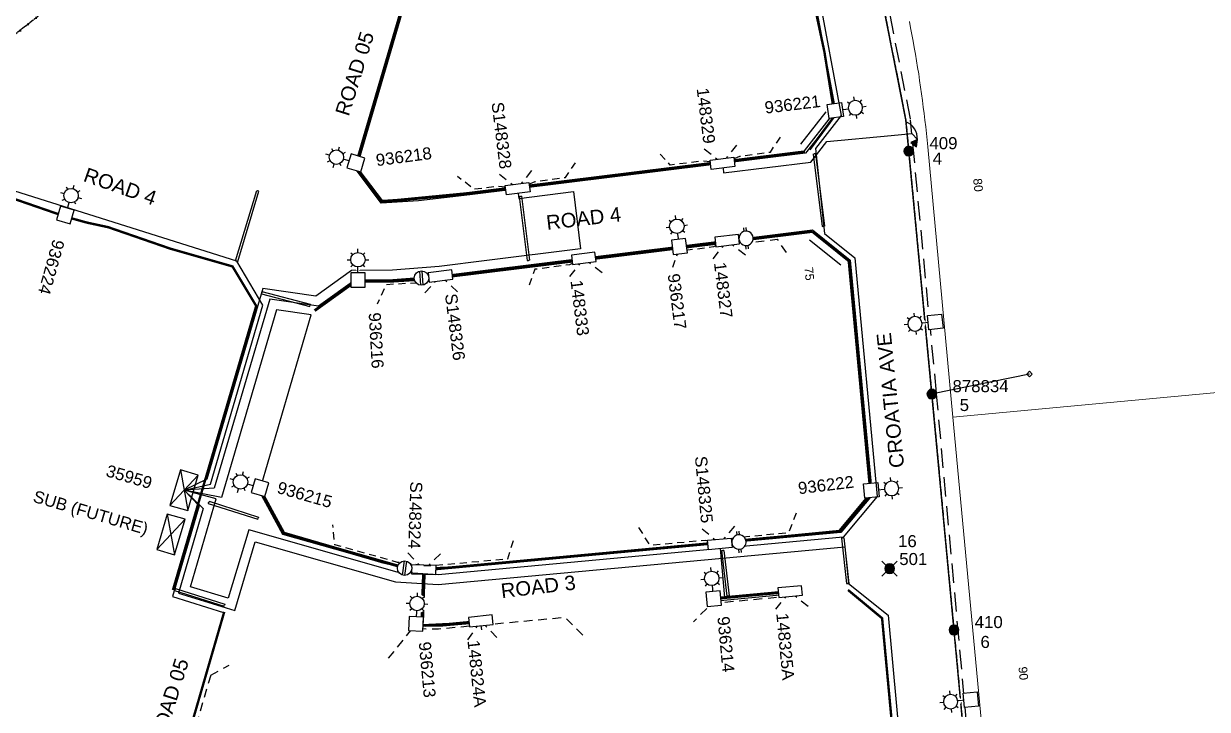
# Model space of a CAD drawing. Header units: metres. Extents: x 302050 to 303650, y 6239465 to 6240758.
# Drawn here: x 302503 to 302748.8, y 6240027.8 to 6240170.2 of the extents above; entities that cross this region are included whole.
import ezdxf
from ezdxf.enums import TextEntityAlignment as Align

# ---------------------------------------------------------------- set-up
doc = ezdxf.new("R2010")
doc.units = ezdxf.units.M
for name, pattern in [('Cable Exist OH', [1, 1, 0]), ('Cable New OH', [6, 4, -2]), ('Cable Remove', [2, 0, -2]), ('Dash', [5, 3, -2]), ('IE Trench LV', [6.5, 5, -1.5])]:
    doc.linetypes.add(name, pattern=pattern)
doc.layers.get('0').update_dxf_attribs({"color": 6})
doc.layers.add('Cadastre Land Parcels_SP_EXT', color=9, linetype='Continuous', lineweight=5)
for name, color, linetype in [('Equip_LV_NEW', 2, 'Continuous'), ('Equip_SP_LV_NEW', 2, 'Continuous'), ('Equip_SP_SL_NEW', 2, 'Continuous'), ('Mains_HV_NEW_U72', 2, 'Continuous'), ('Mains_LV_EXT', 7, 'Continuous'), ('Mains_LV_NEW_Hardwired', 2, 'Continuous'), ('Mains_LV_NEW_R6', 2, 'Continuous'), ('Mains_LV_NEW_T84', 2, 'Continuous'), ('Mains_SL_EXT', 4, 'Continuous'), ('Mains_SL_NEW_R6', 2, 'Continuous'), ('Notes', 7, 'Continuous'), ('OH_Details_SP_MISC', 7, 'Continuous'), ('Services_SP_EXT', 7, 'Continuous'), ('Services_SP_NEW_UG', 2, 'Continuous'), ('Sub_SP_NEW', 2, 'Continuous'), ('SupportsOH_SP_TR_HV_LV_SL_MOD', 3, 'Continuous'), ('SupportsUG_SP_LV_EXT', 7, 'Continuous'), ('SupportsUG_SP_LV_NEW', 2, 'Continuous'), ('SupportsUG_SP_LV_SL_NEW', 2, 'Continuous'), ('Trench_SP_NEW', 2, 'Continuous'), ('UG_Details_SP_MISC', 7, 'Continuous')]:
    doc.layers.add(name, color=color, linetype=linetype)
doc.styles.add('POLE_LABEL', font='arial.ttf')
doc.styles.add('SL_LABEL', font='arial.ttf')
doc.styles.get("Standard").update_dxf_attribs({"font": 'arial.ttf'})
doc.linetypes.add('Cable 4', pattern='A,5.25,-0.1,["o",Standard,S=2,R=0,X=1.2,Y=-0.7],-4', length=9.35)
doc.linetypes.add('Cable New UG', pattern='A,7,-0.25,["x",Standard,S=2,R=0,X=0.2,Y=-0.8],-2.1', length=9.35)
doc.linetypes.add('Cable Rem', pattern='A,6.5,-0.001,["X",Standard,S=2.5,R=0,X=0,Y=-1.27],-0.001', length=6.502)
doc.linetypes.add('IE Trench HV', pattern='A,7,-0.2,["/",Standard,S=3,R=0,X=0.6,Y=-1.4],-2.5', length=9.7)

# ---------------------------------------------------------------- blocks, each defined once
blk = doc.blocks.new('CCP_EXT')
at = {"flags": 9}
blk.add_attdef('NOTES', text='', height=0.2, dxfattribs=at).set_placement((0, -2), align=Align.MIDDLE_LEFT)
blk.add_wipeout([(0, 0.57), (0.57, 0), (0, -0.57), (-0.57, 0)])
blk.add_lwpolyline([(-0.57, 0), (0, 0.57), (0.57, 0), (0, -0.57), (-0.57, 0)])
at = {"flags": 1}
blk.add_attdef('Z', (0, 0), '', height=0.2, dxfattribs=at)
at = {"flags": 9}
for tag, p in [('CCP_TYPE', (0, 0)), ('CONSTRUCTED_VOLTAGE', (0, -0.2)), ('OPERATING_VOLTAGE', (0, -0.6)), ('ORIENTATION', (0, -0.8)), ('OWNED_BY', (0, -1)), ('STATE', (0, -1.8)), ('NO_PHASES', (0, -0.4)), ('USAGE', (0, -1.2)), ('LEGEND', (0, -1.4)), ('LIFE_SUPPORT', (0, -1.6))]:
    blk.add_attdef(tag, text='', height=0.2, dxfattribs=at).set_placement(p, align=Align.MIDDLE_LEFT)
blk = doc.blocks.new('PILLAR_NEW')
blk.add_wipeout([(-2.47, 0.99), (2.47, 0.99), (2.47, -0.99), (-2.47, -0.99)])
at = {"lineweight": -3}
blk.add_lwpolyline([(-2.47, 0.99), (2.47, 0.99), (2.47, -0.99), (-2.47, -0.99)], close=True, dxfattribs=at)
for tag, height, flags, p in [('ASSET_NUM', 2.5, 8, (2, 4)), ('STREET_CODE', 0.2, 9, (1.5, 2)), ('OWNED_BY', 0.2, 9, (1.5, 1.8)), ('OPERATED_BY', 0.2, 9, (1.5, 1.6)), ('STATE', 0.2, 9, (1.5, 1.2)), ('SUPPORT_TYPE', 0.2, 9, (1.5, 1)), ('SUBURB', 0.2, 9, (1.5, 0.2)), ('STREETNAME', 0.2, 9, (1.5, 0)), ('MAINTAINED_BY', 0.2, 9, (1.5, 1.4)), ('USAGE', 0.2, 9, (1.5, 0.8)), ('LEGEND', 0.2, 9, (1.5, 0.6)), ('PARENT', 0.2, 9, (1.5, 0.4)), ('Z', 0.2, 1, (1.5, -0.6)), ('LOCATION', 0.2, 9, (1.5, -0.2)), ('NOTES', 0.2, 9, (1.5, -0.4))]:
    blk.add_attdef(tag, text='', height=height, dxfattribs=dict(flags=flags)).set_placement(p, align=Align.MIDDLE_LEFT)
blk = doc.blocks.new('SUB_PADMOUNT_NEW')
for p, q in [((-3.84, 1.92), (3.84, -1.92)), ((3.84, 1.92), (-3.84, -1.92))]:
    blk.add_line(p, q)
blk.add_lwpolyline([(-3.84, -1.92), (3.84, -1.92), (3.84, 1.92), (-3.84, 1.92)], close=True)
for tag, height, flags, p in [('ASSET_NUM', 3.5, 8, (2, 2)), ('STREET_CODE', 0.2, 9, (1.5, 0)), ('OPERATING_VOLTAGE', 0.2, 9, (1.5, -0.4)), ('ORIENTATION', 0.2, 9, (1.5, -0.6)), ('OWNED_BY', 0.2, 9, (1.5, -0.8)), ('OPERATED_BY', 0.2, 9, (1.5, -1)), ('CONSTRUCTED_VOLTAGE', 0.2, 9, (1.5, -1.4)), ('SECONDARY_VOLTAGE', 0.2, 9, (1.5, -1.6)), ('STATE', 0.2, 9, (1.5, -1.8)), ('SUBSTATION_TYPE', 0.2, 9, (1.5, -2.2)), ('NO_PHASES', 0.2, 9, (1.5, -0.2)), ('MAINTAINED_BY', 0.2, 9, (1.5, -1.2)), ('PARENT', 0.2, 9, (1.5, -2)), ('USAGE', 0.2, 9, (1.5, -2.4)), ('SUBURB', 0.2, 9, (1.5, -2.8)), ('STREETNAME', 0.2, 9, (1.5, -3)), ('Z', 0.2, 1, (1.5, -3.6)), ('LEGEND', 0.2, 9, (1.5, -2.6)), ('LOCATION', 0.2, 9, (1.5, -3.2)), ('NOTES', 0.2, 9, (1.5, -3.4))]:
    blk.add_attdef(tag, text='', height=height, dxfattribs=dict(flags=flags)).set_placement(p, align=Align.MIDDLE_LEFT)
blk = doc.blocks.new('SL_LANTERN_NEW')
blk.add_line((0, 0), (0, 0))
for tag, p, flags in [('Z', (0, 0), 1), ('OPERATED_BY', (0, -9.61), 9)]:
    blk.add_attdef(tag, p, '', height=0.2, dxfattribs=dict(flags=flags))
at = {"style": 'SL_LABEL', "flags": 9}
blk.add_attdef('STREET_CODE', text='', height=0.2, dxfattribs=at).set_placement((0, -0.2), align=Align.MIDDLE_LEFT)
for tag, height, flags, p in [('CONSTRUCTED_VOLTAGE', 0.2, 9, (0, -0.4)), ('CONTROL_TYPE', 0.2, 9, (0, -0.6)), ('OPERATING_VOLTAGE', 0.2, 9, (0, -1.4)), ('ORIENTATION', 0.2, 9, (0, -1.6)), ('OWNED_BY', 0.2, 9, (0, -1.8)), ('STATE', 0.2, 9, (0, -2)), ('CEXIST', 0.2, 9, (0, -2.4)), ('LANTERN_PURPOSE', 0.2, 9, (0, -0.8)), ('LANTERN_TYPE', 0.2, 9, (0, -1)), ('NO_PHASES', 0.2, 9, (0, -1.2)), ('USAGE', 0.2, 9, (0, -2.2)), ('LNUMBER', 2.5, 8, (1.2, -2.8)), ('CNEW', 0.2, 9, (0, -2.6)), ('CNUMBER', 0.2, 9, (0, -2.8)), ('CREMOVE', 0.2, 9, (0, -3)), ('CREPLACE', 0.2, 9, (0, -3.2)), ('LKINGHEIGHT', 0.2, 9, (0, -3.4)), ('LBRACKET', 0.2, 9, (0, -3.6)), ('LBRACKETVOCAB', 0.2, 9, (0, -3.8)), ('LCATEGORY', 0.2, 9, (0, -4)), ('LCHARGE1', 0.2, 9, (0, -4.2)), ('LCHARGE1PERCENT', 0.2, 9, (0, -4.4)), ('LCHARGE2', 0.2, 9, (0, -4.6)), ('LCHARGE2PERCENT', 0.2, 9, (0, -4.8)), ('LCHARGE3', 0.2, 9, (0, -5)), ('LCHARGE3PERCENT', 0.2, 9, (0, -5.2)), ('LEXIST', 0.2, 9, (0, -5.4)), ('LLAMP', 0.2, 9, (0, -5.6)), ('LLAMPVOCAB', 0.2, 9, (0, -5.8)), ('LMAST', 0.2, 9, (0, -6)), ('LMASTVOCAB', 0.2, 9, (0, -6.2)), ('LNEW', 0.2, 9, (0, -6.4)), ('LANTNUMBER', 0.2, 9, (0, -6.6)), ('LOUTREACH', 0.2, 9, (0, -7)), ('LOUTREACHVOCAB', 0.2, 9, (0, -7.2)), ('LRATECODE', 0.2, 9, (0, -7.4)), ('SUBURB', 0.2, 9, (0, -8.6)), ('STREETNAME', 0.2, 9, (0, -8.8)), ('LREMOVE', 0.2, 9, (0, -7.6)), ('LREPLACE', 0.2, 9, (0, -7.8)), ('LTYPE', 0.2, 9, (0, -8)), ('LTYPEVOCAB', 0.2, 9, (0, -8.2)), ('LEGEND', 0.2, 9, (0, -8.4)), ('LOCATION', 0.2, 9, (0, -9)), ('NOTES', 0.2, 9, (0, -9.2)), ('MAINTAINED_BY', 0.2, 9, (0, -9.86))]:
    blk.add_attdef(tag, text='', height=height, dxfattribs=dict(flags=flags)).set_placement(p, align=Align.MIDDLE_LEFT)
blk.add_wipeout([(0, 6.47), (1.46, 5.68), (2.25, 4.22), (1.46, 2.76), (0, 1.86), (-1.46, 2.76), (-2.25, 4.22), (-1.46, 5.68)])
for p, q in [((-1.46, 5.68), (-1.06, 5.28)), ((0, 5.72), (0, 6.47)), ((1.46, 5.68), (1.06, 5.28)), ((-2.25, 4.22), (-1.5, 4.22)), ((-1.46, 2.76), (-1.06, 3.16)), ((0, 0), (0, 2.72)), ((1.46, 2.76), (1.06, 3.16)), ((1.5, 4.22), (2.25, 4.22))]:
    blk.add_line(p, q)
blk.add_circle((0, 4.22), 1.5)
blk.add_attdef('ASSET_NUM', text='', height=2.5, dxfattribs=at).set_placement((2, 2), align=Align.MIDDLE_LEFT)
blk = doc.blocks.new('COLUMN_NEW')
blk.add_wipeout([(-1.485, -1.485), (1.485, -1.485), (1.485, 1.485), (-1.485, 1.485)])
at = {"lineweight": -3}
blk.add_lwpolyline([(-1.485, -1.485), (1.485, -1.485), (1.485, 1.485), (-1.485, 1.485)], close=True, dxfattribs=at)
for tag, height, flags, p in [('ASSET_NUM', 2.5, 8, (2, 2)), ('STREET_CODE', 0.2, 9, (1.5, 0)), ('OWNED_BY', 0.2, 9, (1.5, -0.4)), ('OPERATED_BY', 0.2, 9, (1.5, -0.6)), ('STATE', 0.2, 9, (1.5, -1)), ('SUBURB', 0.2, 9, (1.5, -1.8)), ('STREETNAME', 0.2, 9, (1.5, -2)), ('COLUMN_TYPE', 0.2, 9, (1.5, -0.2)), ('USAGE', 0.2, 9, (1.5, -1.2)), ('MAINTAINED_BY', 0.2, 9, (1.5, -0.8)), ('LEGEND', 0.2, 9, (1.5, -1.4)), ('PARENT', 0.2, 9, (1.5, -1.6)), ('LOCATION', 0.2, 9, (1.5, -2.2)), ('NOTES', 0.2, 9, (1.5, -2.4)), ('Z', 0.2, 1, (1.5, -2.8)), ('LABEL_ALIGNMENT', 0.2, 9, (1.5, -2.6))]:
    blk.add_attdef(tag, text='', height=height, dxfattribs=dict(flags=flags)).set_placement(p, align=Align.MIDDLE_LEFT)
at = {"style": 'POLE_LABEL', "flags": 9}
blk.add_attdef('STRUCTURE_PLANT_NUMBER', text='', height=0.2, dxfattribs=at).set_placement((1.5, 0.242), align=Align.MIDDLE_LEFT)
blk = doc.blocks.new('POLE_DEL')
h = blk.add_hatch(color=256)
edge = h.paths.add_edge_path()
edge.add_arc((0, 0), 1, 180, 360)
edge.add_arc((0, 0), 1, 0, 180)
for p, q in [((-1.58, 1.58), (1.58, -1.58)), ((-1.58, -1.58), (1.58, 1.58))]:
    blk.add_line(p, q)
blk.add_lwpolyline([(-1, 0, 1), (1, 0, 1)], format="xyb", close=True)
for tag, height, flags, p in [('pNumber', 2.5, 8, (0, 2.07)), ('OWNED_BY', 0.2, 9, (0, -0.4)), ('SPECIAL_USE', 0.2, 9, (0, -0.6)), ('STATE', 0.2, 9, (0, -0.8)), ('cLV', 0.2, 9, (0, -1.2)), ('cHV', 0.2, 9, (0, -1.8)), ('USAGE', 0.2, 9, (0, -1)), ('hDepth', 0.2, 9, (0, -1.4)), ('hDia', 0.2, 9, (0, -1.6)), ('LBRACKET', 0.2, 9, (0, -2)), ('LExisting', 0.2, 9, (0, -2.2)), ('LANTNUMBER', 0.2, 9, (0, -2.4)), ('cLinedev', 0.2, 9, (0, -3.2)), ('LOther', 0.2, 9, (0, -2.6)), ('LRemove', 0.2, 9, (0, -2.8)), ('LEGEND', 0.2, 9, (0, -3)), ('pExisting', 0.2, 9, (0, -3.4)), ('PFNUMBER', 0.2, 9, (0, -3.6)), ('NEWPFNUMBER', 0.2, 9, (0, -3.8)), ('pFooting', 0.2, 9, (0, -4)), ('pNew', 0.2, 9, (0, -4.2)), ('pRelocate', 0.2, 9, (0, -4.6)), ('pRemove', 0.2, 9, (0, -4.8)), ('pReplace', 0.2, 9, (0, -5)), ('cspan', 0.2, 9, (0, -5.6)), ('SUBURB', 0.2, 9, (0, -5.8)), ('STREETNAME', 0.2, 9, (0, -6)), ('pStay', 0.2, 9, (0, -5.2)), ('pType', 0.2, 9, (0, -5.4)), ('LOCATION', 0.2, 9, (0, -6.2)), ('NOTES', 0.2, 9, (0, -6.4))]:
    blk.add_attdef(tag, text='', height=height, dxfattribs=dict(flags=flags)).set_placement(p, align=Align.MIDDLE_LEFT)
at = {"flags": 1}
blk.add_attdef('Z', (0, 0), '', height=0.2, dxfattribs=at)
at = {"style": 'POLE_LABEL', "flags": 9}
blk.add_attdef('STREET_CODE', text='', height=0.2, dxfattribs=at).set_placement((0, -0.2), align=Align.MIDDLE_LEFT)
blk = doc.blocks.new('POLE_EXT')
blk.add_hatch(color=256).paths.add_polyline_path([(-1, 0, 1), (1, 0, 1)])
blk.add_lwpolyline([(-1, 0, 1), (1, 0, 1)], format="xyb", close=True)
for tag, height, flags, p in [('pNumber', 2.5, 8, (-17.84, 2.07)), ('OWNED_BY', 0.2, 9, (1.35, -0.4)), ('SPECIAL_USE', 0.2, 9, (1.35, -0.8)), ('STATE', 0.2, 9, (1.35, -1)), ('cLV', 0.2, 9, (1.35, -1.4)), ('hDepth', 0.2, 9, (1.35, -1.6)), ('hDia', 0.2, 9, (1.35, -1.8)), ('cHV', 0.2, 9, (1.35, -2)), ('PARENT', 0.2, 9, (1.35, -0.6)), ('USAGE', 0.2, 9, (1.35, -1.2)), ('LBRACKET', 0.2, 9, (1.35, -2.2)), ('LExisting', 0.2, 9, (1.35, -2.4)), ('cLinedev', 0.2, 9, (1.35, -3.4)), ('pExisting', 0.2, 9, (1.35, -3.8)), ('pFooting', 0.2, 9, (1.35, -4.4)), ('pNew', 0.2, 9, (1.35, -4.6)), ('pRelocate', 0.2, 9, (1.35, -5)), ('LANTNUMBER', 0.2, 9, (1.35, -2.6)), ('LOther', 0.2, 9, (1.35, -2.8)), ('LRemove', 0.2, 9, (1.35, -3)), ('LEGEND', 0.2, 9, (1.35, -3.2)), ('LOCATION', 0.2, 9, (1.35, -3.6)), ('PFNUMBER', 0.2, 9, (1.35, -4)), ('NEWPFNUMBER', 0.2, 9, (1.35, -4.2)), ('pRemove', 0.2, 9, (1.35, -5.2)), ('pReplace', 0.2, 9, (1.35, -5.4)), ('pStay', 0.2, 9, (1.35, -5.6)), ('pType', 0.2, 9, (1.35, -5.8)), ('cspan', 0.2, 9, (1.35, -6)), ('STREETNAME', 0.2, 9, (1.35, -6.2)), ('SUBURB', 0.2, 9, (1.35, -6.4)), ('OPERATED_BY', 0.2, 9, (1.36, -7.01)), ('NOTES', 0.2, 9, (1.35, -6.6)), ('MAINTAINED_BY', 0.2, 9, (1.36, -6.81))]:
    blk.add_attdef(tag, text='', height=height, dxfattribs=dict(flags=flags)).set_placement(p, align=Align.MIDDLE_LEFT)
at = {"style": 'POLE_LABEL'}
for tag, height, flags, p in [('ASSET_NUM', 2.5, 8, (2, 2)), ('STRUCTURE_PLANT_NUMBER', 0.2, 9, (1.35, 0.03)), ('STREET_CODE', 0.2, 9, (1.35, -0.2))]:
    blk.add_attdef(tag, text='', height=height, dxfattribs=dict(at, flags=flags)).set_placement(p, align=Align.MIDDLE_LEFT)
at = {"flags": 1}
blk.add_attdef('Z', (1.35, -7.33), '', height=0.2, dxfattribs=at)
blk = doc.blocks.new('UGOH_NEW')
blk.add_hatch(color=256).paths.add_polyline_path([(-0.75, 1.7), (0.75, 1.7), (0, 3)])
at = {"color": 1}
blk.add_lwpolyline([(-0.75, 1.7), (0.75, 1.7), (0, 3)], close=True, dxfattribs=at)
for tag, flags, p in [('CONSTRUCTED_VOLTAGE', 9, (1.5, 0)), ('ACTUAL_STATUS', 9, (1.5, -1.6)), ('OPERATING_VOLTAGE', 9, (1.5, -0.2)), ('ORIENTATION', 9, (1.5, -0.4)), ('STATE', 9, (1.5, -0.6)), ('OWNED_BY', 9, (1.5, -1)), ('OPERATED_BY', 9, (1.5, -1.2)), ('TYPE', 1, (1.5, -2)), ('USAGE', 9, (1.5, -0.8)), ('MAINTAINED_BY', 9, (1.5, -1.4)), ('NUMBER_OF_PHASES', 9, (1.5, -1.8))]:
    blk.add_attdef(tag, text='', height=0.2, dxfattribs=dict(flags=flags)).set_placement(p, align=Align.MIDDLE_LEFT)
blk = doc.blocks.new('*U787')
for tag, p, flags in [('ORIENTATION', (0, 0), 9), ('Z', (0, 0), 1), ('USAGE', (0, -0.2), 9), ('NOTES', (0, -0.4), 9)]:
    blk.add_attdef(tag, p, '', height=0.2, dxfattribs=dict(flags=flags))
blk.add_wipeout([(-1.17, 6.33), (-1.28, 6.18), (-1.36, 6.01), (-1.43, 5.84), (-1.47, 5.65), (-1.49, 5.47), (-1.49, 5.28), (-1.46, 5.09), (-1.41, 4.91), (-1.34, 4.74), (-1.25, 4.58), (-1.13, 4.43), (-1, 4.29), (-0.86, 4.18), (-0.7, 4.08), (-0.53, 4), (-0.35, 3.95), (-0.16, 3.91), (0.03, 3.91), (0.21, 3.92), (0.4, 3.96), (0.57, 4.02), (0.74, 4.1), (0.9, 4.21), (1.04, 4.33), (1.17, 4.47), (1.28, 4.62), (1.36, 4.79), (1.43, 4.96), (1.47, 5.15), (1.49, 5.33), (1.49, 5.52), (1.46, 5.71), (1.41, 5.89), (1.34, 6.06), (1.25, 6.22), (1.13, 6.37), (1, 6.51), (0.86, 6.62), (0.7, 6.72), (0.53, 6.8), (0.35, 6.85), (0.16, 6.89), (-0.03, 6.89), (-0.21, 6.88), (-0.4, 6.84), (-0.57, 6.78), (-0.74, 6.7), (-0.9, 6.59), (-1.04, 6.47)])
for p, q in [((-0.25, 6.87), (-0.25, 7.62)), ((0.25, 6.87), (0.25, 7.62)), ((-0.25, 3.93), (-0.25, 3.18)), ((0.25, 3.93), (0.25, 3.18))]:
    blk.add_line(p, q)
blk.add_lwpolyline([(1.49, 5.4, 1), (-1.49, 5.4, 1)], format="xyb", close=True)
blk = doc.blocks.new('*U789')
for tag, flags, p in [('ACTUAL_STATUS', 9, (1.5, 0)), ('CONSTRUCTED_VOLTAGE', 9, (1.5, -0.2)), ('OPERATING_VOLTAGE', 9, (1.5, -0.6)), ('ORIENTATION', 9, (1.5, -0.8)), ('STATE', 9, (1.5, -1)), ('SWITCH_TYPE', 9, (1.5, -1.2)), ('OWNED_BY', 9, (1.5, -1.8)), ('OPERATED_BY', 9, (1.5, -2)), ('NO_PHASES', 9, (1.5, -0.4)), ('USAGE', 9, (1.5, -1.4)), ('NOTES', 9, (1.5, -1.6)), ('MAINTAINED_BY', 9, (1.5, -2.2)), ('NUMBER_OF_PHASES', 9, (1.5, -2.4)), ('TYPE', 9, (1.5, -2.6)), ('Z', 1, (1.5, -2.8))]:
    blk.add_attdef(tag, text='', height=0.2, dxfattribs=dict(flags=flags)).set_placement(p, align=Align.MIDDLE_LEFT)
blk.add_wipeout([(-0.78, 6.68), (-0.93, 6.57), (-1.07, 6.44), (-1.19, 6.3), (-1.29, 6.15), (-1.38, 5.98), (-1.44, 5.8), (-1.48, 5.62), (-1.49, 5.43), (-1.49, 5.24), (-1.45, 5.06), (-1.4, 4.88), (-1.32, 4.71), (-1.23, 4.55), (-1.11, 4.4), (-0.97, 4.27), (-0.83, 4.15), (-0.66, 4.06), (-0.49, 3.99), (-0.31, 3.94), (-0.12, 3.91), (0.06, 3.91), (0.25, 3.93), (0.43, 3.97), (0.61, 4.04), (0.78, 4.12), (0.93, 4.23), (1.07, 4.36), (1.19, 4.5), (1.29, 4.65), (1.38, 4.82), (1.44, 5), (1.48, 5.18), (1.49, 5.37), (1.49, 5.56), (1.45, 5.74), (1.4, 5.92), (1.32, 6.09), (1.23, 6.25), (1.11, 6.4), (0.97, 6.53), (0.83, 6.65), (0.66, 6.74), (0.49, 6.81), (0.31, 6.86), (0.12, 6.89), (-0.06, 6.89), (-0.25, 6.87), (-0.43, 6.83), (-0.61, 6.76)])
for p, q in [((-0.59, 4.02), (0.11, 6.9)), ((-0.11, 3.9), (0.59, 6.78))]:
    blk.add_line(p, q)
blk.add_circle((0, 5.4), 1.5)
blk = doc.blocks.new('*U790')
for tag, flags, p in [('ACTUAL_STATUS', 9, (1.5, 0)), ('CONSTRUCTED_VOLTAGE', 9, (1.5, -0.2)), ('OPERATING_VOLTAGE', 9, (1.5, -0.6)), ('ORIENTATION', 9, (1.5, -0.8)), ('STATE', 9, (1.5, -1)), ('SWITCH_TYPE', 9, (1.5, -1.2)), ('OWNED_BY', 9, (1.5, -1.8)), ('OPERATED_BY', 9, (1.5, -2)), ('NO_PHASES', 9, (1.5, -0.4)), ('USAGE', 9, (1.5, -1.4)), ('NOTES', 9, (1.5, -1.6)), ('MAINTAINED_BY', 9, (1.5, -2.2)), ('NUMBER_OF_PHASES', 9, (1.5, -2.4)), ('TYPE', 9, (1.5, -2.6)), ('Z', 1, (1.5, -2.8))]:
    blk.add_attdef(tag, text='', height=0.2, dxfattribs=dict(flags=flags)).set_placement(p, align=Align.MIDDLE_LEFT)
blk.add_wipeout([(-1.04, 6.48), (-1.16, 6.34), (-1.27, 6.19), (-1.36, 6.02), (-1.43, 5.85), (-1.47, 5.66), (-1.49, 5.48), (-1.49, 5.29), (-1.46, 5.1), (-1.42, 4.92), (-1.34, 4.75), (-1.25, 4.59), (-1.14, 4.43), (-1.01, 4.3), (-0.86, 4.18), (-0.7, 4.08), (-0.53, 4), (-0.35, 3.95), (-0.17, 3.92), (0.02, 3.91), (0.2, 3.92), (0.39, 3.96), (0.57, 4.02), (0.73, 4.1), (0.89, 4.2), (1.04, 4.32), (1.16, 4.46), (1.27, 4.61), (1.36, 4.78), (1.43, 4.95), (1.47, 5.14), (1.49, 5.32), (1.49, 5.51), (1.46, 5.7), (1.42, 5.88), (1.34, 6.05), (1.25, 6.21), (1.14, 6.37), (1.01, 6.5), (0.86, 6.62), (0.7, 6.72), (0.53, 6.8), (0.35, 6.85), (0.17, 6.88), (-0.02, 6.89), (-0.2, 6.88), (-0.39, 6.84), (-0.57, 6.78), (-0.73, 6.7), (-0.89, 6.6)])
for p, q in [((-0.28, 3.93), (-0.22, 6.88)), ((0.22, 3.92), (0.28, 6.87))]:
    blk.add_line(p, q)
blk.add_circle((0, 5.4), 1.5)

msp = doc.modelspace()

# ---------------------------------------------------------------- linework, layer by layer
at = {"layer": 'Cadastre Land Parcels_SP_EXT', "linetype": 'Continuous'}
msp.add_lwpolyline([(302686.93, 6240170.71), (302687.19, 6240169.35), (302687.45, 6240167.98), (302687.71, 6240166.62), (302687.95, 6240165.26), (302688.19, 6240163.89), (302688.42, 6240162.53), (302688.64, 6240161.16), (302688.86, 6240159.79), (302689.06, 6240158.42), (302689.26, 6240157.05), (302689.46, 6240155.68), (302689.64, 6240154.31), (302689.82, 6240152.93), (302689.99, 6240151.56), (302690.15, 6240150.18), (302690.31, 6240148.8), (302690.45, 6240147.43), (302690.59, 6240146.05), (302690.73, 6240144.67), (302695.96, 6240088.53), (302885.93, 6240106.26)], dxfattribs=at)
msp.add_lwpolyline([(302896.54, 6240000.72), (302885.93, 6240106.26), (302695.96, 6240088.53), (302705.82, 6239982.92), (302896.54, 6240000.72)], close=True, dxfattribs=at)
at = {"layer": 'Mains_HV_NEW_U72', "linetype": 'Cable New UG', "flags": 128}
msp.add_lwpolyline([(302672.72, 6240120.07), (302666.21, 6240125.31)], dxfattribs=at)
at = {"layer": 'Mains_LV_EXT', "linetype": 'Cable Exist OH'}
for points in [[(302678.66, 6240188.61), (302686.18, 6240150.27), (302691.58, 6240093.31)], [(302691.58, 6240093.31), (302696.69, 6240038.82)], [(302696.69, 6240038.82), (302700.63, 6239996.25)]]:
    msp.add_lwpolyline(points, dxfattribs=at)
at = {"layer": 'Mains_LV_NEW_Hardwired', "linetype": 'Continuous'}
msp.add_arc((302684.84, 6240146.38), 3.75, 356.8228, 68.4896, dxfattribs=at)
at = {"layer": 'Mains_LV_NEW_R6', "linetype": 'Cable New UG', "flags": 128}
for points in [[(302649.09, 6240125.2), (302666.8, 6240127.4), (302674.63, 6240121.1), (302679.18, 6240072.35), (302672.7, 6240064.54), (302588.2, 6240056.74), (302585.99, 6240056.74), (302581.64, 6240057.16), (302556.86, 6240064.14), (302551.99, 6240073.05), (302562.75, 6240109.77), (302555.54, 6240110.78), (302544.07, 6240071.82), (302536.32, 6240073.34)], [(302662.18, 6240052.31), (302648.62, 6240051.05), (302647.68, 6240061.22)], [(302586.06, 6240055.85), (302585.76, 6240045.46), (302591.4, 6240045.72), (302597.96, 6240046.33)]]:
    msp.add_lwpolyline(points, dxfattribs=at)
at = {"layer": 'Mains_LV_NEW_T84', "linetype": 'Cable New UG', "flags": 128}
for points in [[(302660.83, 6240197.67), (302660.85, 6240197.62), (302664.32, 6240186.67), (302666.99, 6240176.6), (302671.7, 6240151.4), (302665.39, 6240143.34), (302595.67, 6240134.71), (302585.04, 6240133.45), (302577.28, 6240132.97), (302571.71, 6240140.37), (302592.39, 6240210.94), (302595.27, 6240211.67), (302591.09, 6240226.28)], [(302605.72, 6240134.98), (302605.84, 6240133.95), (302617.17, 6240135.36), (302618.64, 6240123.45), (302599.22, 6240121.04), (302589.29, 6240119.82), (302579.59, 6240119.07), (302571.13, 6240118.99), (302563.72, 6240113.67), (302552.68, 6240115.21), (302541.04, 6240075.66), (302536.32, 6240073.34)], [(302649.09, 6240125.2), (302599.47, 6240119.06), (302589.49, 6240117.83), (302579.68, 6240117.07), (302571.78, 6240116.99), (302564.23, 6240111.58), (302554.11, 6240113), (302542.57, 6240073.76), (302536.32, 6240073.34)], [(302536.32, 6240073.34), (302539.45, 6240070.1), (302533.94, 6240051.28), (302544.53, 6240047.94), (302531.88, 6240004.27), (302536.71, 6239995.38), (302563.91, 6239987.74), (302573.94, 6239986.41), (302583.58, 6239986.26), (302593.51, 6239987.08), (302679.18, 6239995.07), (302681.94, 6239998.38), (302695.05, 6240000.13), (302697.74, 6240000.53)]]:
    msp.add_lwpolyline(points, dxfattribs=at)
at = {"layer": 'Mains_SL_EXT', "linetype": 'Cable Exist OH'}
msp.add_lwpolyline([(302656.77, 6240241.33), (302638.33, 6240224.5), (302598.35, 6240214.38), (302533.53, 6240193.63), (302473.33, 6240145.82)], dxfattribs=at)
at = {"layer": 'Mains_SL_NEW_R6', "linetype": 'Cable 4', "flags": 128}
for points in [[(302648.06, 6240141.7), (302665.12, 6240143.82), (302670.74, 6240151)], [(302605.53, 6240136.43), (302595.61, 6240135.21), (302586.09, 6240134.05), (302577.52, 6240133.48), (302572.72, 6240139.87)], [(302649.15, 6240124.71), (302639.23, 6240123.48)], [(302589.55, 6240117.33), (302584.18, 6240116.82), (302579.72, 6240116.57), (302572.42, 6240116.5)], [(302586.06, 6240056.74), (302581.45, 6240057.58), (302568.13, 6240061.36), (302557.19, 6240064.57), (302552.11, 6240073.87)], [(302647.54, 6240062.7), (302661.74, 6240064.02), (302672.45, 6240065.02), (302678.26, 6240072.03)], [(302646.18, 6240050.32), (302662.23, 6240051.82)], [(302598.01, 6240045.84), (302590.02, 6240045.11), (302586.52, 6240045.03), (302584.45, 6240045.1)]]:
    msp.add_lwpolyline(points, dxfattribs=at)
at = {"layer": 'OH_Details_SP_MISC', "color": 7, "linetype": 'Continuous', "flags": 128}
msp.add_lwpolyline([(302705.62, 6239943.2), (302704.44, 6239955.38), (302700.63, 6239996.25), (302696.69, 6240038.82), (302691.58, 6240093.31), (302686.18, 6240150.27), (302678.66, 6240188.61), (302656.9, 6240241.48), (302624.67, 6240309.34)], dxfattribs=at)
at = {"layer": 'OH_Details_SP_MISC', "linetype": 'Cable New OH', "flags": 128}
for points in [[(302687.16, 6240150.48), (302679.66, 6240188.61)], [(302701.05, 6240000.34), (302692.58, 6240093.31)]]:
    msp.add_lwpolyline(points, dxfattribs=at)
at = {"layer": 'Services_SP_NEW_UG', "linetype": 'Dash', "ltscale": 0.5, "flags": 128}
for points in [[(302648.12, 6240141.23), (302651.73, 6240142.7), (302658.07, 6240143.58), (302660.45, 6240147.07)], [(302648.12, 6240141.23), (302644.05, 6240141.71), (302637.29, 6240140.87), (302634.81, 6240143.56)], [(302605.59, 6240135.96), (302609.21, 6240137.43), (302615.55, 6240138.32), (302617.93, 6240141.8)], [(302605.59, 6240135.96), (302601.52, 6240136.44), (302596.54, 6240135.82), (302593.07, 6240138.53)], [(302619.32, 6240121.51), (302616.36, 6240120.17), (302609.19, 6240119.22), (302607.65, 6240115.05)], [(302647.59, 6240062.2), (302650.43, 6240063.45), (302661.9, 6240064.58), (302663.55, 6240068.8)], [(302647.59, 6240062.2), (302644.57, 6240062.9), (302633.09, 6240061.9), (302630.69, 6240065.74)]]:
    msp.add_lwpolyline(points, dxfattribs=at)
at = {"layer": 'Services_SP_NEW_UG', "linetype": 'Dash', "ltscale": 0.6, "flags": 128}
for points in [[(302648.12, 6240141.23), (302643.56, 6240144.78)], [(302648.12, 6240141.23), (302651.67, 6240145.79)], [(302605.59, 6240135.96), (302601.03, 6240139.51)], [(302605.59, 6240135.96), (302609.15, 6240140.52)], [(302649.09, 6240125.2), (302645.53, 6240120.64)], [(302649.09, 6240125.2), (302652.19, 6240124.62), (302659.47, 6240125.45), (302661.98, 6240121.79)], [(302649.09, 6240125.2), (302653.65, 6240121.65)], [(302619.32, 6240121.51), (302615.76, 6240116.95)], [(302619.32, 6240121.51), (302623.88, 6240117.96)], [(302589.57, 6240117.83), (302585.65, 6240113.59)], [(302589.57, 6240117.83), (302593.82, 6240113.9)], [(302647.59, 6240062.2), (302643.14, 6240065.9)], [(302647.59, 6240062.2), (302651.28, 6240066.65)], [(302586.09, 6240056.84), (302582.13, 6240061.06)], [(302586.09, 6240056.84), (302590.31, 6240060.8)], [(302662.09, 6240052.31), (302659.37, 6240051.05), (302645.86, 6240049.79), (302642.07, 6240046)], [(302662.18, 6240052.31), (302658.49, 6240047.86)], [(302662.18, 6240052.31), (302666.64, 6240048.62)], [(302578.8, 6240038.44), (302583.72, 6240044.61), (302589.15, 6240044.57), (302595.88, 6240045.18), (302597.95, 6240046.22)], [(302597.95, 6240046.22), (302594.57, 6240041.38)], [(302597.95, 6240046.22), (302600.87, 6240045.63), (302615.41, 6240046.95), (302619.93, 6240042.43)], [(302597.95, 6240046.22), (302602.1, 6240041.93)], [(302541.86, 6240034.93), (302545.7, 6240037.02)], [(302541.86, 6240034.93), (302537.4, 6240019.7)]]:
    msp.add_lwpolyline(points, dxfattribs=at)
at = {"layer": 'Trench_SP_NEW', "linetype": 'IE Trench HV', "flags": 128}
for points, const_width in [([(302647.37, 6240222.22), (302649.64, 6240220.49), (302653.56, 6240215.45), (302660.57, 6240197.53), (302664.01, 6240186.58), (302666.69, 6240176.56), (302669.28, 6240164.41), (302671.42, 6240151.1), (302666.22, 6240144.08)], 0.5), ([(302539.79, 6240072.32), (302551.31, 6240111.62), (302546.39, 6240119.82), (302533.48, 6240123.51), (302520.58, 6240127.97), (302516.09, 6240128.94), (302511.73, 6240130.16), (302495.69, 6240135.7)], 0.5), ([(302586.04, 6240057.04), (302591.41, 6240057.27), (302603.18, 6240058.37), (302672.55, 6240064.83), (302678.87, 6240072.44), (302674.34, 6240120.95), (302666.71, 6240127.08)], 0.5), ([(302534.02, 6240052.62), (302539.79, 6240072.32)], 0.5), ([(302538.17, 6240072.85), (302539.66, 6240072.45)], 0.2), ([(302685.28, 6240003.67), (302681.26, 6240046.76), (302674.19, 6240052.63)], 0.5), ([(302532.61, 6240006.49), (302544.67, 6240048.08)], 0.5)]:
    msp.add_lwpolyline(points, dxfattribs=dict(at, const_width=const_width))
at = {"layer": 'Trench_SP_NEW', "linetype": 'IE Trench LV', "const_width": 0.6, "flags": 128}
for points in [[(302592.36, 6240209.76), (302572.04, 6240140.43), (302577.44, 6240133.25), (302595.61, 6240135), (302615.83, 6240137.51)], [(302665.23, 6240143.63), (302665.23, 6240143.63), (302615.83, 6240137.51)], [(302666.71, 6240127.08), (302617.61, 6240121)], [(302617.61, 6240121), (302599.51, 6240118.76), (302589.52, 6240117.52), (302579.69, 6240116.77), (302571.88, 6240116.7), (302563.44, 6240110.64)], [(302647.76, 6240050.97), (302659.72, 6240052.08)], [(302584.4, 6240045.3), (302589.31, 6240045.28), (302598, 6240046.04)]]:
    msp.add_lwpolyline(points, dxfattribs=at)
at = {"layer": 'Trench_SP_NEW', "linetype": 'IE Trench HV', "flags": 128}
msp.add_lwpolyline([(302552.3, 6240073.09, 0.5, 0.5, 0), (302557.06, 6240064.4, 0.5, 0.5, 0), (302577.59, 6240058.38, 0.5, 0.5, 0), (302581.74, 6240057.45, 0.5, 0.5, 0), (302583.2, 6240057.31, 0, 0, 0)], format="xyseb", dxfattribs=at)
at = {"layer": 'Trench_SP_NEW', "linetype": 'IE Trench LV', "flags": 128}
msp.add_lwpolyline([(302598.15, 6240044.34), (302598.05, 6240045.24)], dxfattribs=at)
at = {"layer": 'UG_Details_SP_MISC'}
for p, q in [((302666.94, 6240143.17), (302667.17, 6240143.2)), ((302666.94, 6240143.17), (302668.83, 6240128.12)), ((302667.41, 6240143.23), (302667.17, 6240143.2)), ((302667.41, 6240143.23), (302669.31, 6240128.18)), ((302547.04, 6240120.96), (302551.41, 6240135.56)), ((302547.5, 6240120.82), (302551.87, 6240135.42)), ((302551.41, 6240135.56), (302551.64, 6240135.49)), ((302551.87, 6240135.42), (302551.64, 6240135.49)), ((302668.83, 6240128.12), (302669.07, 6240128.15)), ((302669.31, 6240128.18), (302669.07, 6240128.15)), ((302547.04, 6240120.96), (302547.27, 6240120.89)), ((302547.5, 6240120.82), (302547.27, 6240120.89)), ((302607.58, 6240121.05), (302607.82, 6240121.08)), ((302608.06, 6240121.11), (302607.82, 6240121.08)), ((302552.39, 6240114.13), (302552.45, 6240114.36)), ((302552.39, 6240114.13), (302562.42, 6240111.52)), ((302552.51, 6240114.59), (302552.45, 6240114.36)), ((302552.51, 6240114.59), (302562.54, 6240111.99)), ((302562.42, 6240111.52), (302562.48, 6240111.75)), ((302562.54, 6240111.99), (302562.48, 6240111.75)), ((302541.37, 6240070.58), (302541.44, 6240070.81)), ((302541.51, 6240071.04), (302541.44, 6240070.81)), ((302551.63, 6240067.32), (302551.7, 6240067.55)), ((302551.78, 6240067.78), (302551.7, 6240067.55)), ((302672.82, 6240063.42), (302673.06, 6240063.45)), ((302672.82, 6240063.42), (302673.9, 6240053.95)), ((302673.3, 6240063.47), (302673.06, 6240063.45)), ((302673.3, 6240063.47), (302674.37, 6240054)), ((302534.37, 6240052.51), (302534.44, 6240052.74)), ((302534.37, 6240052.51), (302544.64, 6240049.25)), ((302534.52, 6240052.97), (302534.44, 6240052.74)), ((302534.52, 6240052.97), (302544.78, 6240049.71)), ((302673.9, 6240053.95), (302674.13, 6240053.97)), ((302674.37, 6240054), (302674.13, 6240053.97)), ((302544.64, 6240049.25), (302544.71, 6240049.48)), ((302544.78, 6240049.71), (302544.71, 6240049.48)), ((302585.47, 6240045.91), (302585.71, 6240045.9)), ((302585.95, 6240045.9), (302585.71, 6240045.9))]:
    msp.add_line(p, q, dxfattribs=at)

# ---------------------------------------------------------------- block references
at = {"layer": 'Equip_SP_LV_NEW', "linetype": 'Cable New UG', "rotation": 323.2366910586858}
msp.add_blockref('UGOH_NEW', (302686.8, 6240143.77), dxfattribs=at)
at = {"layer": 'Sub_SP_NEW'}
ref = msp.add_blockref('SUB_PADMOUNT_NEW', (302536.32, 6240073.34), dxfattribs=dict(at, rotation=73.66939453893399))
ref.add_attrib('ASSET_NUM', '35959', dxfattribs={"layer": '0', "height": 2.5, "rotation": 343.6694}).set_placement((302520.28, 6240077.5), align=Align.MIDDLE_LEFT)
ref = msp.add_blockref('SUB_PADMOUNT_NEW', (302533.61, 6240064.16), dxfattribs=dict(at, rotation=73.66939453893399))
ref.add_attrib('ASSET_NUM', 'SUB (FUTURE)', dxfattribs={"layer": '0', "height": 2.5, "rotation": 343.6694}).set_placement((302505.14, 6240072.17), align=Align.MIDDLE_LEFT)
at = {"layer": 'SupportsOH_SP_TR_HV_LV_SL_MOD'}
ref = msp.add_blockref('POLE_EXT', (302691.58, 6240093.31), dxfattribs=at)
ref.add_attrib('ASSET_NUM', '878834', dxfattribs={"layer": '0', "height": 2.5, "style": 'POLE_LABEL'}).set_placement((302695.88, 6240094.96), align=Align.MIDDLE_LEFT)
ref.add_attrib('PNUMBER', '5', (302697.37, 6240089.79), dxfattribs={"layer": '0', "height": 2.5})
at = {"layer": 'SupportsUG_SP_LV_EXT'}
ref = msp.add_blockref('POLE_EXT', (302686.8, 6240143.77), dxfattribs=at)
ref.add_attrib('ASSET_NUM', '409', dxfattribs={"layer": '0', "height": 2.5, "style": 'POLE_LABEL'}).set_placement((302691.09, 6240145.42), align=Align.MIDDLE_LEFT)
ref.add_attrib('PNUMBER', '4', (302691.77, 6240140.98), dxfattribs={"layer": '0', "height": 2.5})
ref = msp.add_blockref('POLE_DEL', (302682.82, 6240057.06), dxfattribs=at)
ref.add_attrib('ASSET_NUM', '501', dxfattribs={"layer": 'SupportsOH_SP_TR_HV_LV_SL_MOD', "height": 2.5, "style": 'POLE_LABEL'}).set_placement((302684.82, 6240059.06), align=Align.MIDDLE_LEFT)
ref.add_attrib('pNumber', '16', dxfattribs={"layer": '0', "height": 2.5}).set_placement((302684.57, 6240062.78), align=Align.MIDDLE_LEFT)
ref = msp.add_blockref('POLE_EXT', (302696.18, 6240044.32), dxfattribs=at)
ref.add_attrib('ASSET_NUM', '410', dxfattribs={"layer": '0', "height": 2.5, "style": 'POLE_LABEL'}).set_placement((302700.48, 6240045.97), align=Align.MIDDLE_LEFT)
ref.add_attrib('PNUMBER', '6', (302701.69, 6240040.59), dxfattribs={"layer": '0', "height": 2.5})

# ---------------------------------------------------------------- texts
at = {"layer": 'Cadastre Land Parcels_SP_EXT'}
for s, rotation, p in [('80', 275.5155, (302700.17, 6240138.03)), ('75', 275.5363, (302665.12, 6240119.6)), ('90', 275.5159, (302709.56, 6240036.62))]:
    msp.add_text(s, height=1.8, rotation=rotation, dxfattribs=at).set_placement(p)
at = {"layer": 'Notes'}
for s, rotation, p in [('ROAD 05', 72.7005, (302570.52, 6240150.86)), ('ROAD 4', 6.6718, (302611.71, 6240127.41)), ('CROATIA AVE', 95.6878, (302685.87, 6240078.13)), ('ROAD 3', 6.6718, (302602.29, 6240050.93)), ('ROAD 05', 72.7005, (302532.04, 6240020.71))]:
    msp.add_text(s, height=3, rotation=rotation, dxfattribs=at).set_placement(p)

# ---------------------------------------------------------------- next in the draw order: block references
at = {"layer": 'Equip_SP_SL_NEW', "linetype": 'Cable Rem', "xscale": -1}
for p, rotation in [((302671.54, 6240152.2), 277.9579358616899), ((302692.29, 6240108.31), 95.53098963108326), ((302679.03, 6240073.31), 275.5309896310832), ((302699.69, 6240029.84), 95.53744117367711)]:
    msp.add_blockref('SL_LANTERN_NEW', p, dxfattribs=dict(at, rotation=rotation))
at = {"layer": 'Equip_SP_SL_NEW', "linetype": 'Cable Rem'}
for p, rotation in [((302572, 6240141.33), 73.66943018889137), ((302511.68, 6240130.49), 343.6694301888913), ((302639.17, 6240123.97), 7.060690577723918), ((302572.43, 6240117), 359.9999999844805), ((302552.11, 6240073.87), 73.66943018889137)]:
    msp.add_blockref('SL_LANTERN_NEW', p, dxfattribs=dict(at, rotation=rotation))
at = {"layer": 'Services_SP_EXT'}
msp.add_blockref('CCP_EXT', (302711.87, 6240097.47), dxfattribs=at)
at = {"layer": 'SupportsUG_SP_LV_NEW'}
ref = msp.add_blockref('PILLAR_NEW', (302605.59, 6240135.96), dxfattribs=dict(at, rotation=7.060746089602029))
ref.add_attrib('ASSET_NUM', 'S148328', dxfattribs={"layer": '0', "height": 2.5, "rotation": 277.0607}).set_placement((302601.4, 6240153.96), align=Align.MIDDLE_LEFT)
ref = msp.add_blockref('PILLAR_NEW', (302619.32, 6240121.51), dxfattribs=dict(at, xscale=-1, rotation=187.0607460805886))
ref.add_attrib('ASSET_NUM', '148333', dxfattribs={"layer": '0', "height": 2.5, "rotation": 277.0607}).set_placement((302617.8, 6240117), align=Align.MIDDLE_LEFT)
ref = msp.add_blockref('PILLAR_NEW', (302647.59, 6240062.2), dxfattribs=dict(at, rotation=5.319432693474742))
ref.add_attrib('ASSET_NUM', 'S148325', dxfattribs={"layer": '0', "height": 2.5, "rotation": 275.3194}).set_placement((302643.63, 6240080.45), align=Align.MIDDLE_LEFT)
ref = msp.add_blockref('PILLAR_NEW', (302586.09, 6240056.84), dxfattribs=dict(at, rotation=358.1538289408697))
ref.add_attrib('ASSET_NUM', 'S148324', dxfattribs={"layer": '0', "height": 2.5, "rotation": 268.1538}).set_placement((302584.57, 6240075.15), align=Align.MIDDLE_LEFT)
ref = msp.add_blockref('PILLAR_NEW', (302662.18, 6240052.31), dxfattribs=dict(at, xscale=-1, rotation=185.3193944451942))
ref.add_attrib('ASSET_NUM', '148325A', dxfattribs={"layer": '0', "height": 2.5, "rotation": 275.3194}).set_placement((302660.53, 6240047.85), align=Align.MIDDLE_LEFT)
ref = msp.add_blockref('PILLAR_NEW', (302597.95, 6240046.22), dxfattribs=dict(at, xscale=-1, rotation=185.9796669333328))
ref.add_attrib('ASSET_NUM', '148324A', dxfattribs={"layer": '0', "height": 2.5, "rotation": 275.9797}).set_placement((302596.41, 6240042.23), align=Align.MIDDLE_LEFT)

# ---------------------------------------------------------------- next in the draw order: linework, layer by layer
at = {"layer": 'OH_Details_SP_MISC', "linetype": 'Cable New OH', "flags": 128}
msp.add_lwpolyline([(302692.56, 6240093.52), (302687.18, 6240150.27)], dxfattribs=at)
at = {"layer": 'Services_SP_EXT'}
msp.add_lwpolyline([(302711.87, 6240097.47), (302691.77, 6240093.36)], dxfattribs=at)
at = {"layer": 'Services_SP_NEW_UG', "linetype": 'Dash', "ltscale": 0.5, "flags": 128}
for points in [[(302649.09, 6240125.2), (302646.28, 6240123.89), (302638.96, 6240122.91), (302637.42, 6240118.75)], [(302585.97, 6240057.75), (302580.64, 6240058.36), (302567.62, 6240062.03), (302567.2, 6240066.16)], [(302586.08, 6240057.74), (302588.15, 6240057.74), (302603.56, 6240059.11), (302604.85, 6240063.38)]]:
    msp.add_lwpolyline(points, dxfattribs=at)
at = {"layer": 'UG_Details_SP_MISC'}
for p, q in [((302605.93, 6240134.32), (302606.17, 6240134.35)), ((302605.93, 6240134.32), (302607.58, 6240121.05)), ((302606.41, 6240134.38), (302606.17, 6240134.35)), ((302606.41, 6240134.38), (302608.06, 6240121.11)), ((302647.95, 6240060.81), (302648.19, 6240060.84)), ((302648.43, 6240060.86), (302648.19, 6240060.84)), ((302585.82, 6240055.86), (302585.47, 6240045.91)), ((302585.82, 6240055.86), (302586.06, 6240055.85)), ((302586.3, 6240055.84), (302585.95, 6240045.9)), ((302586.3, 6240055.84), (302586.06, 6240055.85))]:
    msp.add_line(p, q, dxfattribs=at)

# ---------------------------------------------------------------- next in the draw order: block references
at = {"layer": 'SupportsUG_SP_LV_SL_NEW'}
ref = msp.add_blockref('COLUMN_NEW', (302671.54, 6240152.2), dxfattribs=dict(at, xscale=-1, rotation=277.9579358616899))
ref.add_attrib('ASSET_NUM', '936221', dxfattribs={"layer": '0', "height": 2.5, "rotation": 6.9445}).set_placement((302656.88, 6240152.78), align=Align.MIDDLE_LEFT)
ref = msp.add_blockref('COLUMN_NEW', (302572, 6240141.33), dxfattribs=dict(at, rotation=73.66943018889137))
ref.add_attrib('ASSET_NUM', '936218', dxfattribs={"layer": '0', "height": 2.5, "rotation": 7.5868}).set_placement((302576.17, 6240141.87), align=Align.MIDDLE_LEFT)
ref = msp.add_blockref('COLUMN_NEW', (302511.68, 6240130.49), dxfattribs=dict(at, rotation=343.6694301888913))
ref.add_attrib('ASSET_NUM', '936224', dxfattribs={"layer": '0', "height": 2.5, "rotation": 254.2877}).set_placement((302510.36, 6240125.29), align=Align.MIDDLE_LEFT)
ref = msp.add_blockref('COLUMN_NEW', (302572.43, 6240117), dxfattribs=dict(at, rotation=359.9999999844805))
ref.add_attrib('ASSET_NUM', '936216', dxfattribs={"layer": '0', "height": 2.5, "rotation": 273.2877}).set_placement((302575.9, 6240110.26), align=Align.MIDDLE_LEFT)
ref = msp.add_blockref('COLUMN_NEW', (302552.11, 6240073.87), dxfattribs=dict(at, rotation=73.66943018889137))
ref.add_attrib('ASSET_NUM', '936215', dxfattribs={"layer": '0', "height": 2.5, "rotation": 344.0605}).set_placement((302555.79, 6240074.02), align=Align.MIDDLE_LEFT)
ref = msp.add_blockref('COLUMN_NEW', (302679.03, 6240073.31), dxfattribs=dict(at, xscale=-1, rotation=275.5309896310832))
ref.add_attrib('ASSET_NUM', '936222', dxfattribs={"layer": '0', "height": 2.5, "rotation": 6.9445}).set_placement((302663.82, 6240073.74), align=Align.MIDDLE_LEFT)
at = {"layer": 'SupportsUG_SP_LV_SL_NEW', "xscale": -1, "rotation": 275.5309896310832}
msp.add_blockref('COLUMN_NEW', (302699.69, 6240029.84), dxfattribs=at)

# ---------------------------------------------------------------- next in the draw order: texts
at = {"layer": 'Notes'}
msp.add_text('ROAD 4', height=3, rotation=340.6847, dxfattribs=at).set_placement((302515.22, 6240137.6))

# ---------------------------------------------------------------- next in the draw order: linework, layer by layer
at = {"layer": 'Mains_HV_NEW_U72', "linetype": 'Cable New UG', "flags": 128}
for points in [[(302536.32, 6240073.34), (302541.82, 6240074.6), (302552.71, 6240111.8), (302547.27, 6240120.89), (302493.41, 6240137.87), (302461.19, 6240148.75), (302423.55, 6240162.23)], [(302669.56, 6240151.92), (302664.33, 6240145.23)]]:
    msp.add_lwpolyline(points, dxfattribs=at)
at = {"layer": 'OH_Details_SP_MISC', "linetype": 'Cable Remove', "lineweight": 50, "flags": 128}
msp.add_lwpolyline([(302656.9, 6240241.48), (302638.33, 6240224.45), (302598.41, 6240214.34), (302533.59, 6240193.6), (302473.33, 6240145.82)], dxfattribs=at)
at = {"layer": 'Services_SP_NEW_UG', "linetype": 'Dash', "ltscale": 0.5, "flags": 128}
msp.add_lwpolyline([(302589.56, 6240117.84), (302585.94, 6240116.44), (302578.27, 6240116.03), (302576.4, 6240112)], dxfattribs=at)
at = {"layer": 'UG_Details_SP_MISC'}
for p, q in [((302541.37, 6240070.58), (302551.63, 6240067.32)), ((302541.51, 6240071.04), (302551.78, 6240067.78))]:
    msp.add_line(p, q, dxfattribs=at)

# ---------------------------------------------------------------- next in the draw order: block references
at = {"layer": 'Equip_SP_SL_NEW', "linetype": 'Cable Rem', "rotation": 357.42204009543}
msp.add_blockref('SL_LANTERN_NEW', (302584.51, 6240045.6), dxfattribs=at)
at = {"layer": 'SupportsUG_SP_LV_NEW'}
ref = msp.add_blockref('PILLAR_NEW', (302649.09, 6240125.2), dxfattribs=dict(at, xscale=-1, rotation=187.0607460805886))
ref.add_attrib('ASSET_NUM', '148327', dxfattribs={"layer": '0', "height": 2.5, "rotation": 277.0607}).set_placement((302647.58, 6240120.69), align=Align.MIDDLE_LEFT)
at = {"layer": 'SupportsUG_SP_LV_SL_NEW'}
ref = msp.add_blockref('COLUMN_NEW', (302639.17, 6240123.97), dxfattribs=dict(at, rotation=7.060690577723918))
ref.add_attrib('ASSET_NUM', '936217', dxfattribs={"layer": '0', "height": 2.5, "rotation": 277.171}).set_placement((302637.97, 6240118.33), align=Align.MIDDLE_LEFT)
at = {"layer": 'SupportsUG_SP_LV_SL_NEW', "xscale": -1, "rotation": 275.5309896310832}
msp.add_blockref('COLUMN_NEW', (302692.29, 6240108.31), dxfattribs=at)

# ---------------------------------------------------------------- next in the draw order: block references
at = {"layer": 'SupportsUG_SP_LV_NEW'}
ref = msp.add_blockref('PILLAR_NEW', (302648.12, 6240141.23), dxfattribs=dict(at, rotation=7.060746089602029))
ref.add_attrib('ASSET_NUM', '148329', dxfattribs={"layer": '0', "height": 2.5, "rotation": 277.0607}).set_placement((302643.99, 6240156.9), align=Align.MIDDLE_LEFT)
ref = msp.add_blockref('PILLAR_NEW', (302589.57, 6240117.84), dxfattribs=dict(at, xscale=-1, rotation=187.1709920490663))
ref.add_attrib('ASSET_NUM', 'S148326', dxfattribs={"layer": '0', "height": 2.5, "rotation": 277.171}).set_placement((302591.74, 6240114.18), align=Align.MIDDLE_LEFT)
at = {"layer": 'SupportsUG_SP_LV_SL_NEW'}
ref = msp.add_blockref('COLUMN_NEW', (302584.51, 6240045.6), dxfattribs=dict(at, rotation=357.42204009543))
ref.add_attrib('ASSET_NUM', '936213', dxfattribs={"layer": '0', "height": 2.5, "rotation": 275.3194}).set_placement((302586.29, 6240041.89), align=Align.MIDDLE_LEFT)

# ---------------------------------------------------------------- next in the draw order: linework, layer by layer
at = {"layer": 'Mains_HV_NEW_U72', "linetype": 'Cable New UG', "flags": 128}
for points in [[(302658.37, 6240240.43), (302659.5, 6240239.79), (302663.45, 6240231.02), (302650.88, 6240225.9), (302661.79, 6240197.97), (302665.26, 6240186.94), (302667.97, 6240176.82), (302672.76, 6240151.14), (302667.42, 6240144.32), (302669.33, 6240126.65), (302675.59, 6240121.61), (302680.21, 6240072.03), (302673.21, 6240063.58), (302589.08, 6240055.77), (302580.56, 6240056.32), (302549.77, 6240065.13), (302545.52, 6240050.9), (302537.66, 6240053.29), (302543.01, 6240071.56), (302536.32, 6240073.34)], [(302536.32, 6240073.34), (302540.33, 6240069.52), (302535.18, 6240051.96), (302546.86, 6240048.4), (302551.12, 6240062.66), (302580.21, 6240054.34), (302589.11, 6240053.76), (302673.55, 6240061.59), (302674.26, 6240054), (302682.51, 6240047.42), (302686.9, 6239999.79), (302695.38, 6240000.99), (302697.96, 6240000.84)]]:
    msp.add_lwpolyline(points, dxfattribs=at)
at = {"layer": 'Mains_LV_NEW_T84', "linetype": 'Cable New UG', "flags": 128}
msp.add_lwpolyline([(302648.24, 6240140.24), (302648.36, 6240139.24), (302666.46, 6240141.46), (302669.81, 6240145.75), (302683.13, 6240147), (302687.45, 6240147.42), (302688.59, 6240146.17)], dxfattribs=at)

# ---------------------------------------------------------------- next in the draw order: block references
at = {"layer": 'Equip_LV_NEW', "linetype": 'Cable New UG'}
for name, p, rotation in [('*U787', (302653.53, 6240120.27), 5.319432686255924), ('*U790', (302586.12, 6240112.04), 5.32889301223724), ('*U787', (302652.04, 6240057.21), 5.319432686255924), ('*U789', (302582.63, 6240051.78), 5.328893012237239)]:
    msp.add_blockref(name, p, dxfattribs=dict(at, rotation=rotation))
at = {"layer": 'Equip_SP_SL_NEW', "linetype": 'Cable Rem', "rotation": 5.31939029676095}
msp.add_blockref('SL_LANTERN_NEW', (302646.28, 6240050.84), dxfattribs=at)

# ---------------------------------------------------------------- next in the draw order: block references
at = {"layer": 'SupportsUG_SP_LV_SL_NEW'}
ref = msp.add_blockref('COLUMN_NEW', (302646.28, 6240050.84), dxfattribs=dict(at, rotation=5.31939029676095))
ref.add_attrib('ASSET_NUM', '936214', dxfattribs={"layer": '0', "height": 2.5, "rotation": 275.3194}).set_placement((302648.3, 6240047.15), align=Align.MIDDLE_LEFT)

# ---------------------------------------------------------------- next in the draw order: linework, layer by layer
at = {"layer": 'UG_Details_SP_MISC'}
for p, q in [((302647.95, 6240060.81), (302649.02, 6240051.34)), ((302648.43, 6240060.86), (302649.5, 6240051.39)), ((302649.02, 6240051.34), (302649.26, 6240051.36)), ((302649.5, 6240051.39), (302649.26, 6240051.36))]:
    msp.add_line(p, q, dxfattribs=at)

doc.saveas('drawing.dxf')
